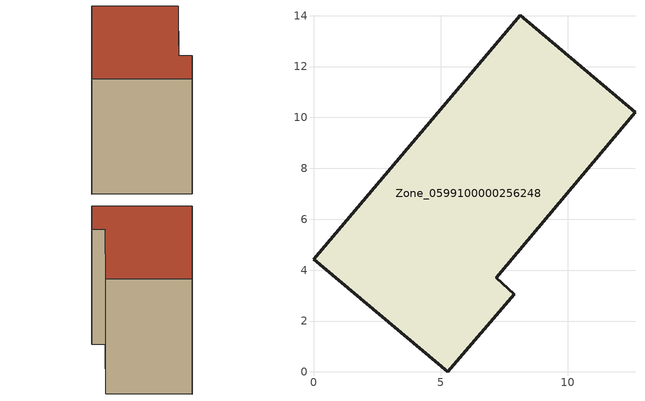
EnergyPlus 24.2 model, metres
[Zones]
Zone_0599100000256248
 floor ground (C_G): 0,4.42 8.13,14.03 12.63,10.2 7.19,3.7 7.88,3.06 5.27,0 z0
 wall outside (C_F): 5.27,0 7.88,3.06 7.19,3.7 12.63,10.2 8.13,14.03 0,4.42 5.27,0 z0:8.58
 roof outside (C_R): 8.13,14.03 0,4.42 5.27,0 7.88,3.06 7.19,3.7 12.63,10.2 z8.58
[BUILDING]
Pand.0599100000256248: North Axis=0; Terrain=City; Loads Convergence Tolerance Value=0.04; Temperature Convergence Tolerance Value=0.4; Solar Distribution=FullExterior; Maximum Number of Warmup Days=25; Minimum Number of Warmup Days=1
[Site:Location]
Rotterdam.The.Hague.AP_ZH_NLD Design_Conditions: Latitude=51.96; Longitude=4.45; Time Zone=1; Elevation=-4.5
[SITE:GROUNDTEMPERATURE:BUILDINGSURFACE]
18, 18, 18, 18, 18, 18, 18, 18, 18, 18, 18, 18
[MATERIAL] Thermal Absorptance=0.9; Solar Absorptance=0.7; Visible Absorptance=0.7
Name | Roughness | Thickness | Conductivity | Density | Specific Heat
G.TI.1946-1964 | MediumSmooth | 0.15 | 1 | 540 | 1210
F.TI.1946-1964 | Rough | 0.3 | 0.857143 | 1920 | 840
R.TI.1946-1964 | MediumRough | 0.2 | 0.277778 | 1500 | 1000
[CONSTRUCTION]
C_G: G.TI.1946-1964
C_F: F.TI.1946-1964
C_R: R.TI.1946-1964
[ZONE]
Zone_0599100000256248: Type=1; Multiplier=1; Ceiling Height=Autocalculate; Volume=Autocalculate; Floor Area=autocalculate; Part of Total Floor Area=Yes
[ZONEINFILTRATION:DESIGNFLOWRATE]
Infil_Zone_0599100000256248: Zone or ZoneList or Space or SpaceList=Zone_0599100000256248; Schedule=AlwaysOn; Design Flow Rate Calculation Method=Flow/Area; Flow Rate per Floor Area=0.003; Constant Term Coefficient=1; Temperature Term Coefficient=0; Velocity Term Coefficient=0; Velocity Squared Term Coefficient=0
[HVACTEMPLATE:ZONE:IDEALLOADSAIRSYSTEM]
Zone_0599100000256248: Maximum Heating Supply Air Temperature=50; Minimum Cooling Supply Air Temperature=13; Maximum Heating Supply Air Humidity Ratio=0.0156; Minimum Cooling Supply Air Humidity Ratio=0.0077; Heating Limit=NoLimit; Cooling Limit=NoLimit; Dehumidification Control Type=ConstantSensibleHeatRatio; Cooling Sensible Heat Ratio=0.7; Dehumidification Setpoint=60; Humidification Control Type=None; Humidification Setpoint=30; Outdoor Air Method=None; Outdoor Air Flow Rate per Person=0.00944; Outdoor Air Flow Rate per Zone Floor Area=0; Outdoor Air Flow Rate per Zone=0; Demand Controlled Ventilation Type=None; Outdoor Air Economizer Type=NoEconomizer; Heat Recovery Type=None; Sensible Heat Recovery Effectiveness=0.7; Latent Heat Recovery Effectiveness=0.65
[ZONECONTROL:THERMOSTAT]
ThermostatControl_Zone_0599100000256248: Zone or ZoneList=Zone_0599100000256248; Control Type Schedule=DualSetpointControlType; Control 1=Thermostat_Zone_0599100000256248; Temperature Difference Between Cutout And Setpoint=0
[THERMOSTATSETPOINT:DUALSETPOINT]
Thermostat_Zone_0599100000256248: Heating Setpoint Temperature Schedule=HeatingSetpoint_Zone_0599100000256248; Cooling Setpoint Temperature Schedule=CoolingSetpoint_Zone_0599100000256248
[SCHEDULE:COMPACT]
HeatingSetpoint_Zone_0599100000256248: Through: 12/31, For: AllDays, Until: 24:00, 21
CoolingSetpoint_Zone_0599100000256248: Through: 12/31, For: AllDays, Until: 24:00, 24
DualSetpointControlType: Through: 12/31, For: AllDays, Until: 24:00, 4
AlwaysOn: Through: 12/31, For: AllDays, Until: 24:00, 1
